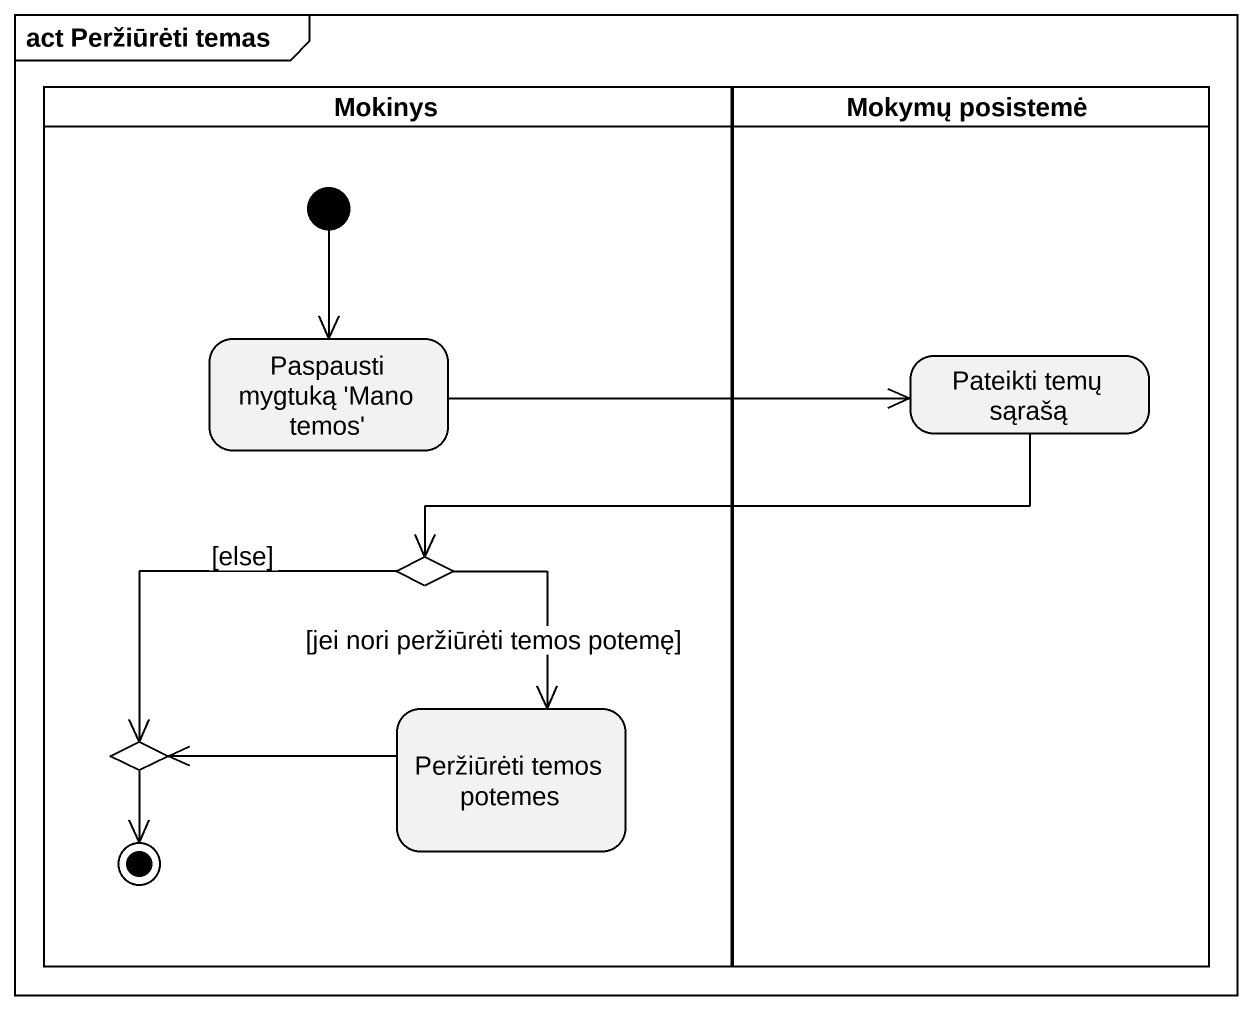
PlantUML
@startuml
mainframe act Peržiūrėti temas
hide empty description
state Mokinys <<partition>> {
  state "Paspausti mygtuką 'Mano temos'" as Paspausti_mygtuką_Mano_temos
  state choice1 <<choice>>
  state choice2 <<choice>>
  state "Peržiūrėti temos potemes" as Peržiūrėti_temos_potemes
  [*] --> Paspausti_mygtuką_Mano_temos
  choice2 --> [*]
}
state "Mokymų posistemė" as Mokymų_posistemė <<partition>> {
  state "Pateikti temų sąrašą" as Pateikti_temų_sąrašą
}
Paspausti_mygtuką_Mano_temos -right-> Pateikti_temų_sąrašą
Pateikti_temų_sąrašą -left-> choice1
choice1 --> choice2 : [else]
choice1 --> Peržiūrėti_temos_potemes : [jei nori peržiūrėti temos potemę]
Peržiūrėti_temos_potemes -left-> choice2
@enduml
